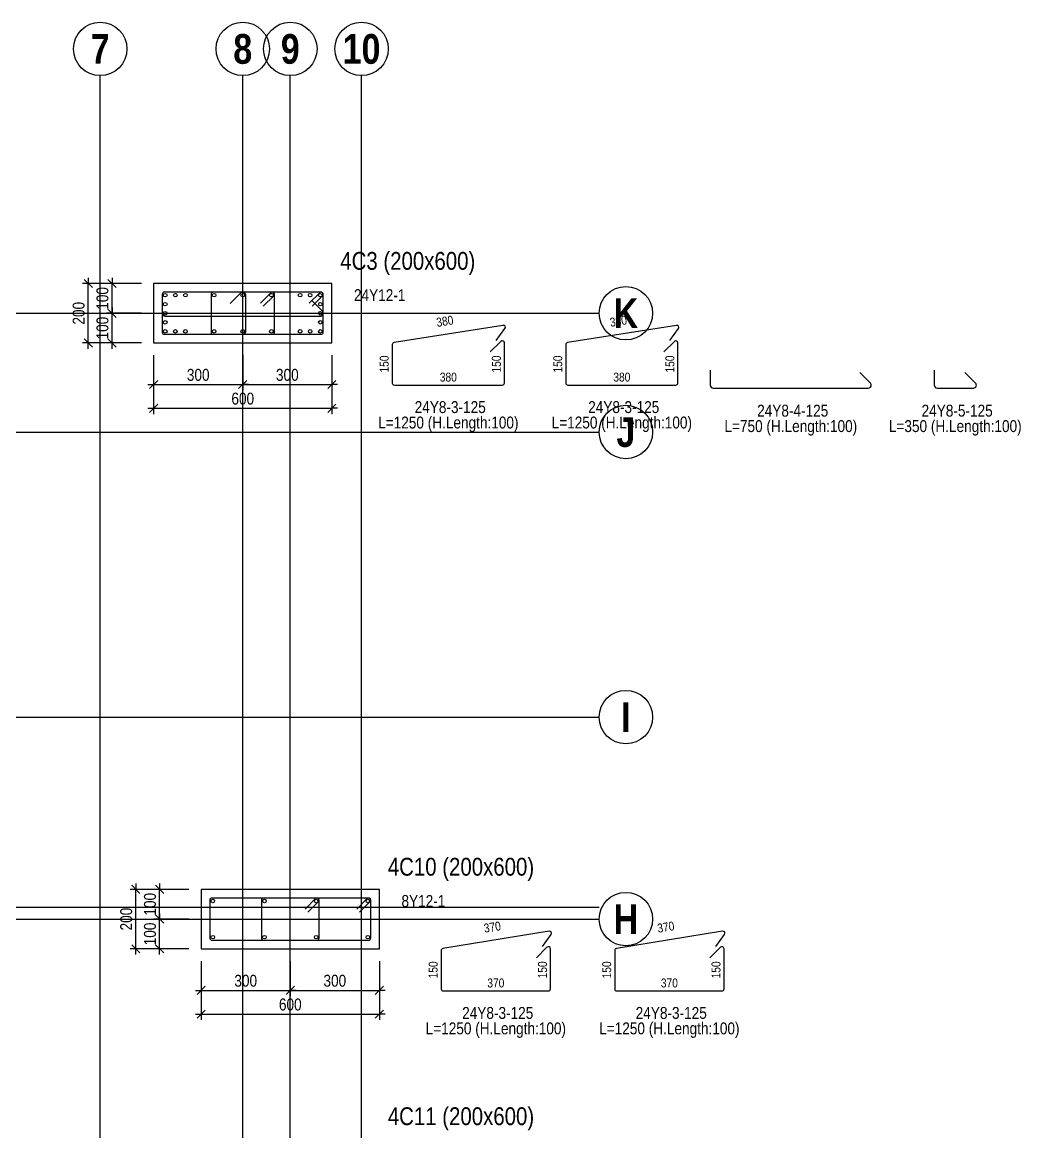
# Model space of a CAD drawing. Extents: x 0 to 206258, y -403073 to 0.
# Drawn here: x 124103 to 132509, y -67678 to -58338 of the extents above; entities that cross this region are included whole.
import ezdxf
from ezdxf.enums import TextEntityAlignment as Align
from ezdxf.lldxf.tags import DXFTag

# ---------------------------------------------------------------- set-up
doc = ezdxf.new("R2010")
doc.units = 0
doc.header["$LTSCALE"] = 1000
for name, color, linetype in [('Axis Circle(Dir 1)', 150, 'Continuous'), ('Axis Circle(Dir 2)', 150, 'Continuous'), ('Axis Label(Dir 1)', 7, 'Continuous'), ('Axis Label(Dir 2)', 7, 'Continuous'), ('Axis Line(Dir 1)', 8, 'CENTER2'), ('Axis Line(Dir 2)', 150, 'CENTER2'), ('Column Line(D)', 1, 'Continuous'), ('Dimension Line', 5, 'Continuous'), ('Link Line', 3, 'Continuous'), ('Rebar Length Text', 8, 'Continuous'), ('Rebar Line', 7, 'Continuous'), ('Top Rebar Label', 6, 'Continuous'), ('Top Rebar Line', 7, 'Continuous')]:
    doc.layers.add(name, color=color, linetype=linetype)
for name, color, linetype, true_color in [('Column Label(D)', 12, 'Continuous', 0xbd0000), ('Ghost Axis Line', 254, 'Continuous', 0xbebebe), ('Link Label', 94, 'Continuous', 0x008100), ('Link Length Text', 94, 'Continuous', 0x008100)]:
    doc.layers.add(name, color=color, linetype=linetype, true_color=true_color)
doc.styles.add('Axis Label(Dir 1)', font='ARIALNB.TTF', dxfattribs={"height": 250})
doc.styles.add('Axis Label(Dir 2)', font='ARIALNB.TTF', dxfattribs={"height": 250})
doc.styles.add('Column Label(D)', font='ARIALN.TTF', dxfattribs={"height": 150})
doc.styles.add('Dimension Text', font='ARIALN.TTF', dxfattribs={"height": 100})
doc.styles.add('Link Label', font='ARIALN.TTF', dxfattribs={"height": 100})
doc.styles.add('Link Length Text', font='ARIALN.TTF', dxfattribs={"height": 100})
doc.styles.add('Rebar Length Text', font='ARIALN.TTF', dxfattribs={"height": 75})
doc.styles.add('Top Rebar Label', font='ARIALN.TTF', dxfattribs={"height": 100})
tags = doc.linetypes.add('CENTER2', pattern=[1.125, 0.75, -0.125, 0.125, -0.125]).pattern_tags.tags
tags[10:11] = [DXFTag(74, 4), DXFTag(75, 0), DXFTag(340, '0'), DXFTag(46, 0.0), DXFTag(50, 0.0), DXFTag(44, 0.0), DXFTag(45, 0.0)]
tags[8:9] = [DXFTag(74, 4), DXFTag(75, 0), DXFTag(340, '0'), DXFTag(46, 0.0), DXFTag(50, 0.0), DXFTag(44, 0.0), DXFTag(45, 0.0)]
tags[6:7] = [DXFTag(74, 4), DXFTag(75, 0), DXFTag(340, '0'), DXFTag(46, 0.0), DXFTag(50, 0.0), DXFTag(44, 0.0), DXFTag(45, 0.0)]
tags[4:5] = [DXFTag(74, 4), DXFTag(75, 0), DXFTag(340, '0'), DXFTag(46, 0.0), DXFTag(50, 0.0), DXFTag(44, 0.0), DXFTag(45, 0.0)]
doc.dimstyles.new('COLUMNAPP', dxfattribs={"dimtxt": 100, "dimasz": 30, "dimexe": 48.3, "dimexo": 103.5, "dimgap": 30, "dimtad": 1, "dimtoh": 1, "dimdec": 1, "dimlfac": 0.4, "dimdsep": 46, "dimtxsty": 'Dimension Text', "dimblk": 'PCDIM_TICK', "dimcen": 0.09, "dimclrd": 5, "dimclre": 5, "dimclrt": 5, "dimadec": 1, "dimazin": 0, "dimtp": 1, "dimtm": 1, "dimtfac": 1, "dimtdec": 4, "dimtofl": 0, "dimtmove": 0, "dimatfit": 3, "dimfxl": 1, "dimtolj": 1, "dimtzin": 0, "dimarcsym": 0})

# ---------------------------------------------------------------- blocks, each defined once
blk = doc.blocks.new('PCDIM_TICK')
at = {"layer": 'Dimension Line', "color": 0, "transparency": 33554687}
for p, q in [((1.15, 1.15), (-1.15, -1.15)), ((1.61, 0), (0, 0))]:
    blk.add_line(p, q, dxfattribs=at)
blk = doc.blocks.new('*U1713')
at = {"layer": 'Dimension Line', "color": 5, "true_color": 0x0000ff, "transparency": 16777216}
for p, q in [((125209.7, -61141.2), (125209.7, -61436)), ((125959.7, -61141.2), (125959.7, -61436)), ((125209.7, -61387.7), (125959.7, -61387.7))]:
    blk.add_line(p, q, dxfattribs=at)
at = {"layer": 'Dimension Line', "color": 5, "true_color": 0x0000ff, "transparency": 16777216, "xscale": 30, "yscale": 30, "rotation": 180.0000000000004}
blk.add_blockref('PCDIM_TICK', (125209.7, -61387.7), dxfattribs=at)
at = {"layer": 'Dimension Line', "color": 5, "true_color": 0x0000ff, "transparency": 16777216, "xscale": 30, "yscale": 30}
blk.add_blockref('PCDIM_TICK', (125959.7, -61387.7), dxfattribs=at)
at = {"layer": 'Dimension Line', "color": 5, "true_color": 0x0000ff, "transparency": 16777216, "insert": (125584.7, -61357.7), "char_height": 100, "width": 181.501, "attachment_point": 8, "style": 'Dimension Text'}
blk.add_mtext('300', dxfattribs=at)
blk = doc.blocks.new('*U1714')
at = {"layer": 'Dimension Line', "color": 5, "true_color": 0x0000ff, "transparency": 16777216}
for p, q in [((125959.7, -61141.2), (125959.7, -61436)), ((126709.7, -61141.2), (126709.7, -61436)), ((125959.7, -61387.7), (126709.7, -61387.7))]:
    blk.add_line(p, q, dxfattribs=at)
at = {"layer": 'Dimension Line', "color": 5, "true_color": 0x0000ff, "transparency": 16777216, "xscale": 30, "yscale": 30, "rotation": 180.0000000000004}
blk.add_blockref('PCDIM_TICK', (125959.7, -61387.7), dxfattribs=at)
at = {"layer": 'Dimension Line', "color": 5, "true_color": 0x0000ff, "transparency": 16777216, "xscale": 30, "yscale": 30}
blk.add_blockref('PCDIM_TICK', (126709.7, -61387.7), dxfattribs=at)
at = {"layer": 'Dimension Line', "color": 5, "true_color": 0x0000ff, "transparency": 16777216, "insert": (126334.7, -61357.7), "char_height": 100, "width": 181.501, "attachment_point": 8, "style": 'Dimension Text'}
blk.add_mtext('300', dxfattribs=at)
blk = doc.blocks.new('*U1715')
at = {"layer": 'Dimension Line', "color": 5, "true_color": 0x0000ff, "transparency": 16777216}
for p, q in [((125209.7, -61141.2), (125209.7, -61636)), ((126709.7, -61141.2), (126709.7, -61636)), ((125209.7, -61587.7), (126709.7, -61587.7))]:
    blk.add_line(p, q, dxfattribs=at)
at = {"layer": 'Dimension Line', "color": 5, "true_color": 0x0000ff, "transparency": 16777216, "xscale": 30, "yscale": 30, "rotation": 180.0000000000004}
blk.add_blockref('PCDIM_TICK', (125209.7, -61587.7), dxfattribs=at)
at = {"layer": 'Dimension Line', "color": 5, "true_color": 0x0000ff, "transparency": 16777216, "xscale": 30, "yscale": 30}
blk.add_blockref('PCDIM_TICK', (126709.7, -61587.7), dxfattribs=at)
at = {"layer": 'Dimension Line', "color": 5, "true_color": 0x0000ff, "transparency": 16777216, "insert": (125959.7, -61557.7), "char_height": 100, "width": 181.97, "attachment_point": 8, "style": 'Dimension Text'}
blk.add_mtext('600', dxfattribs=at)
blk = doc.blocks.new('*U1716')
at = {"layer": 'Dimension Line', "color": 5, "true_color": 0x0000ff, "transparency": 16777216}
for p, q in [((125106.2, -60787.7), (124811.4, -60787.7)), ((124859.7, -61037.7), (124859.7, -60787.7)), ((125106.2, -61037.7), (124811.4, -61037.7))]:
    blk.add_line(p, q, dxfattribs=at)
at = {"layer": 'Dimension Line', "color": 5, "true_color": 0x0000ff, "transparency": 16777216, "xscale": 30, "yscale": 30}
for p, rotation in [((124859.7, -60787.7), 89.99999999999447), ((124859.7, -61037.7), 269.9999999999834)]:
    blk.add_blockref('PCDIM_TICK', p, dxfattribs=dict(at, rotation=rotation))
at = {"layer": 'Dimension Line', "color": 5, "true_color": 0x0000ff, "transparency": 16777216, "insert": (124829.7, -60912.7), "char_height": 100, "width": 173.928, "attachment_point": 8, "rotation": 90, "style": 'Dimension Text'}
blk.add_mtext('100', dxfattribs=at)
blk = doc.blocks.new('*U1717')
at = {"layer": 'Dimension Line', "color": 5, "true_color": 0x0000ff, "transparency": 16777216}
for p, q in [((125106.2, -60537.7), (124811.4, -60537.7)), ((124859.7, -60787.7), (124859.7, -60537.7)), ((125106.2, -60787.7), (124811.4, -60787.7))]:
    blk.add_line(p, q, dxfattribs=at)
at = {"layer": 'Dimension Line', "color": 5, "true_color": 0x0000ff, "transparency": 16777216, "xscale": 30, "yscale": 30}
for p, rotation in [((124859.7, -60537.7), 89.99999999999447), ((124859.7, -60787.7), 269.9999999999834)]:
    blk.add_blockref('PCDIM_TICK', p, dxfattribs=dict(at, rotation=rotation))
at = {"layer": 'Dimension Line', "color": 5, "true_color": 0x0000ff, "transparency": 16777216, "insert": (124829.7, -60662.7), "char_height": 100, "width": 173.928, "attachment_point": 8, "rotation": 90, "style": 'Dimension Text'}
blk.add_mtext('100', dxfattribs=at)
blk = doc.blocks.new('*U1718')
at = {"layer": 'Dimension Line', "color": 5, "true_color": 0x0000ff, "transparency": 16777216}
for p, q in [((125106.2, -60537.7), (124611.4, -60537.7)), ((124659.7, -61037.7), (124659.7, -60537.7)), ((125106.2, -61037.7), (124611.4, -61037.7))]:
    blk.add_line(p, q, dxfattribs=at)
at = {"layer": 'Dimension Line', "color": 5, "true_color": 0x0000ff, "transparency": 16777216, "xscale": 30, "yscale": 30}
for p, rotation in [((124659.7, -60537.7), 89.99999999999447), ((124659.7, -61037.7), 269.9999999999834)]:
    blk.add_blockref('PCDIM_TICK', p, dxfattribs=dict(at, rotation=rotation))
at = {"layer": 'Dimension Line', "color": 5, "true_color": 0x0000ff, "transparency": 16777216, "insert": (124629.7, -60787.7), "char_height": 100, "width": 182.775, "attachment_point": 8, "rotation": 90, "style": 'Dimension Text'}
blk.add_mtext('200', dxfattribs=at)
blk = doc.blocks.new('*U1749')
at = {"layer": 'Dimension Line', "color": 5, "true_color": 0x0000ff, "transparency": 16777216}
for p, q in [((125609.7, -66241.2), (125609.7, -66536)), ((126359.7, -66241.2), (126359.7, -66536)), ((125609.7, -66487.7), (126359.7, -66487.7))]:
    blk.add_line(p, q, dxfattribs=at)
at = {"layer": 'Dimension Line', "color": 5, "true_color": 0x0000ff, "transparency": 16777216, "xscale": 30, "yscale": 30, "rotation": 180.0000000000004}
blk.add_blockref('PCDIM_TICK', (125609.7, -66487.7), dxfattribs=at)
at = {"layer": 'Dimension Line', "color": 5, "true_color": 0x0000ff, "transparency": 16777216, "xscale": 30, "yscale": 30}
blk.add_blockref('PCDIM_TICK', (126359.7, -66487.7), dxfattribs=at)
at = {"layer": 'Dimension Line', "color": 5, "true_color": 0x0000ff, "transparency": 16777216, "insert": (125984.7, -66457.7), "char_height": 100, "width": 181.501, "attachment_point": 8, "style": 'Dimension Text'}
blk.add_mtext('300', dxfattribs=at)
blk = doc.blocks.new('*U1750')
at = {"layer": 'Dimension Line', "color": 5, "true_color": 0x0000ff, "transparency": 16777216}
for p, q in [((126359.7, -66241.2), (126359.7, -66536)), ((127109.7, -66241.2), (127109.7, -66536)), ((126359.7, -66487.7), (127109.7, -66487.7))]:
    blk.add_line(p, q, dxfattribs=at)
at = {"layer": 'Dimension Line', "color": 5, "true_color": 0x0000ff, "transparency": 16777216, "xscale": 30, "yscale": 30, "rotation": 180.0000000000004}
blk.add_blockref('PCDIM_TICK', (126359.7, -66487.7), dxfattribs=at)
at = {"layer": 'Dimension Line', "color": 5, "true_color": 0x0000ff, "transparency": 16777216, "xscale": 30, "yscale": 30}
blk.add_blockref('PCDIM_TICK', (127109.7, -66487.7), dxfattribs=at)
at = {"layer": 'Dimension Line', "color": 5, "true_color": 0x0000ff, "transparency": 16777216, "insert": (126734.7, -66457.7), "char_height": 100, "width": 181.501, "attachment_point": 8, "style": 'Dimension Text'}
blk.add_mtext('300', dxfattribs=at)
blk = doc.blocks.new('*U1751')
at = {"layer": 'Dimension Line', "color": 5, "true_color": 0x0000ff, "transparency": 16777216}
for p, q in [((125609.7, -66241.2), (125609.7, -66736)), ((127109.7, -66241.2), (127109.7, -66736)), ((125609.7, -66687.7), (127109.7, -66687.7))]:
    blk.add_line(p, q, dxfattribs=at)
at = {"layer": 'Dimension Line', "color": 5, "true_color": 0x0000ff, "transparency": 16777216, "xscale": 30, "yscale": 30, "rotation": 180.0000000000004}
blk.add_blockref('PCDIM_TICK', (125609.7, -66687.7), dxfattribs=at)
at = {"layer": 'Dimension Line', "color": 5, "true_color": 0x0000ff, "transparency": 16777216, "xscale": 30, "yscale": 30}
blk.add_blockref('PCDIM_TICK', (127109.7, -66687.7), dxfattribs=at)
at = {"layer": 'Dimension Line', "color": 5, "true_color": 0x0000ff, "transparency": 16777216, "insert": (126359.7, -66657.7), "char_height": 100, "width": 181.97, "attachment_point": 8, "style": 'Dimension Text'}
blk.add_mtext('600', dxfattribs=at)
blk = doc.blocks.new('*U1752')
at = {"layer": 'Dimension Line', "color": 5, "true_color": 0x0000ff, "transparency": 16777216}
for p, q in [((125506.2, -65887.7), (125211.4, -65887.7)), ((125259.7, -66137.7), (125259.7, -65887.7)), ((125506.2, -66137.7), (125211.4, -66137.7))]:
    blk.add_line(p, q, dxfattribs=at)
at = {"layer": 'Dimension Line', "color": 5, "true_color": 0x0000ff, "transparency": 16777216, "xscale": 30, "yscale": 30}
for p, rotation in [((125259.7, -65887.7), 89.99999999999447), ((125259.7, -66137.7), 269.9999999999834)]:
    blk.add_blockref('PCDIM_TICK', p, dxfattribs=dict(at, rotation=rotation))
at = {"layer": 'Dimension Line', "color": 5, "true_color": 0x0000ff, "transparency": 16777216, "insert": (125229.7, -66012.7), "char_height": 100, "width": 173.928, "attachment_point": 8, "rotation": 90, "style": 'Dimension Text'}
blk.add_mtext('100', dxfattribs=at)
blk = doc.blocks.new('*U1753')
at = {"layer": 'Dimension Line', "color": 5, "true_color": 0x0000ff, "transparency": 16777216}
for p, q in [((125506.2, -65637.7), (125211.4, -65637.7)), ((125259.7, -65887.7), (125259.7, -65637.7)), ((125506.2, -65887.7), (125211.4, -65887.7))]:
    blk.add_line(p, q, dxfattribs=at)
at = {"layer": 'Dimension Line', "color": 5, "true_color": 0x0000ff, "transparency": 16777216, "xscale": 30, "yscale": 30}
for p, rotation in [((125259.7, -65637.7), 89.99999999999447), ((125259.7, -65887.7), 269.9999999999834)]:
    blk.add_blockref('PCDIM_TICK', p, dxfattribs=dict(at, rotation=rotation))
at = {"layer": 'Dimension Line', "color": 5, "true_color": 0x0000ff, "transparency": 16777216, "insert": (125229.7, -65762.7), "char_height": 100, "width": 173.928, "attachment_point": 8, "rotation": 90, "style": 'Dimension Text'}
blk.add_mtext('100', dxfattribs=at)
blk = doc.blocks.new('*U1754')
at = {"layer": 'Dimension Line', "color": 5, "true_color": 0x0000ff, "transparency": 16777216}
for p, q in [((125506.2, -65637.7), (125011.4, -65637.7)), ((125059.7, -66137.7), (125059.7, -65637.7)), ((125506.2, -66137.7), (125011.4, -66137.7))]:
    blk.add_line(p, q, dxfattribs=at)
at = {"layer": 'Dimension Line', "color": 5, "true_color": 0x0000ff, "transparency": 16777216, "xscale": 30, "yscale": 30}
for p, rotation in [((125059.7, -65637.7), 89.99999999999447), ((125059.7, -66137.7), 269.9999999999834)]:
    blk.add_blockref('PCDIM_TICK', p, dxfattribs=dict(at, rotation=rotation))
at = {"layer": 'Dimension Line', "color": 5, "true_color": 0x0000ff, "transparency": 16777216, "insert": (125029.7, -65887.7), "char_height": 100, "width": 182.775, "attachment_point": 8, "rotation": 90, "style": 'Dimension Text'}
blk.add_mtext('200', dxfattribs=at)

msp = doc.modelspace()

# ---------------------------------------------------------------- linework, layer by layer
at = {"layer": 'Axis Circle(Dir 1)', "transparency": 33554687}
for centre in [(129184.747, -60787.707), (129184.747, -61787.707), (129184.747, -64187.707), (129184.747, -65887.707)]:
    msp.add_circle(centre, 225, dxfattribs=at)
at = {"layer": 'Axis Circle(Dir 2)', "transparency": 33554687}
for centre in [(124759.747, -58562.707), (125959.747, -58562.707), (126359.747, -58562.707), (126959.747, -58562.707)]:
    msp.add_circle(centre, 225, dxfattribs=at)
at = {"layer": 'Axis Line(Dir 1)', "transparency": 33554687}
for points in [[(111159.747, -60787.707), (128959.747, -60787.707)], [(111159.747, -61787.707), (128959.747, -61787.707)], [(111159.747, -64187.707), (128959.747, -64187.707)], [(111159.747, -65887.707), (128959.747, -65887.707)]]:
    msp.add_lwpolyline(points, dxfattribs=at)
at = {"layer": 'Axis Line(Dir 2)', "transparency": 33554687}
for points in [[(124759.747, -82587.707), (124759.747, -58787.707)], [(125959.747, -82587.707), (125959.747, -58787.707)], [(126359.747, -82587.707), (126359.747, -58787.707)], [(126959.747, -82587.707), (126959.747, -58787.707)]]:
    msp.add_lwpolyline(points, dxfattribs=at)
at = {"layer": 'Column Line(D)', "transparency": 33554687}
for points in [[(126709.747, -61037.707), (126709.747, -60537.707), (125209.747, -60537.707), (125209.747, -61037.707)], [(127109.747, -66137.707), (127109.747, -65637.707), (125609.747, -65637.707), (125609.747, -66137.707)]]:
    msp.add_lwpolyline(points, close=True, dxfattribs=at)
at = {"layer": 'Ghost Axis Line', "transparency": 33554687}
msp.add_lwpolyline([(111159.747, -65787.707), (128959.747, -65787.707)], dxfattribs=at)
at = {"layer": 'Link Line', "transparency": 33554687}
for points in [[(126132.483, -60728.469), (126220.871, -60640.081, 0.66817864), (126208.497, -60610.207), (125299.747, -60610.207, 0.41421356), (125282.247, -60627.707), (125282.247, -60947.707, 0.41421356), (125299.747, -60965.207), (126208.497, -60965.207, 0.41421356), (126225.997, -60947.707), (126225.997, -60627.707, 0.66817864), (126196.122, -60615.332), (126107.734, -60703.721)], [(126543.733, -60728.469), (126632.121, -60640.081, 0.66817864), (126619.747, -60610.207), (125710.997, -60610.207, 0.41421356), (125693.497, -60627.707), (125693.497, -60947.707, 0.41421356), (125710.997, -60965.207), (126619.747, -60965.207, 0.41421356), (126637.247, -60947.707), (126637.247, -60627.707, 0.66817864), (126607.372, -60615.332), (126518.984, -60703.721)], [(128093.709, -61018.295), (128167.128, -60917.128, 0.66817864), (128150.217, -60889.566), (127232.92, -61035.362, 0.36876546), (127218.167, -61052.645), (127218.167, -61375.207, 0.41421356), (127235.667, -61392.707), (128144.417, -61392.707, 0.41421356), (128161.917, -61375.207), (128161.917, -61037.707, 0.66817864), (128132.042, -61025.332), (128043.654, -61113.721)], [(129554.299, -61018.295), (129627.717, -60917.128, 0.66817864), (129610.807, -60889.566), (128693.509, -61035.362, 0.36876546), (128678.756, -61052.645), (128678.756, -61375.207, 0.41421356), (128696.256, -61392.707), (129605.006, -61392.707, 0.41421356), (129622.506, -61375.207), (129622.506, -61037.707, 0.66817864), (129592.632, -61025.332), (129504.244, -61113.721)], [(126508.733, -65828.469), (126597.121, -65740.081, 0.66817864), (126584.747, -65710.207), (125699.747, -65710.207, 0.41421356), (125682.247, -65727.707), (125682.247, -66047.707, 0.41421356), (125699.747, -66065.207), (126584.747, -66065.207, 0.41421356), (126602.247, -66047.707), (126602.247, -65727.707, 0.66817864), (126572.372, -65715.332), (126483.984, -65803.721)], [(126943.733, -65828.469), (127032.121, -65740.081, 0.66817864), (127019.747, -65710.207), (126134.747, -65710.207, 0.41421356), (126117.247, -65727.707), (126117.247, -66047.707, 0.41421356), (126134.747, -66065.207), (127019.747, -66065.207, 0.41421356), (127037.247, -66047.707), (127037.247, -65727.707, 0.66817864), (127007.372, -65715.332), (126918.984, -65803.721)], [(128482.059, -66118.615), (128555.072, -66017.155, 0.66817864), (128538.052, -65989.661), (127644.725, -66135.312, 0.36763005), (127630.042, -66152.584), (127630.042, -66475.207, 0.41421356), (127647.542, -66492.707), (128532.542, -66492.707, 0.41421356), (128550.042, -66475.207), (128550.042, -66137.707, 0.66817864), (128520.167, -66125.332), (128431.779, -66213.721)], [(129942.649, -66118.615), (130015.662, -66017.155, 0.66817864), (129998.642, -65989.661), (129105.315, -66135.312, 0.36763005), (129090.631, -66152.584), (129090.631, -66475.207, 0.41421356), (129108.131, -66492.707), (129993.131, -66492.707, 0.41421356), (130010.631, -66475.207), (130010.631, -66137.707, 0.66817864), (129980.757, -66125.332), (129892.369, -66213.721)]]:
    msp.add_lwpolyline(points, format="xyb", dxfattribs=at)
at = {"layer": 'Rebar Line', "transparency": 33554687}
for centre in [(125307.247, -60635.207), (125392.247, -60635.207), (125477.247, -60635.207), (125718.497, -60635.207), (125959.747, -60635.207), (126200.997, -60635.207), (126442.247, -60635.207), (126527.247, -60635.207), (126612.247, -60635.207), (125307.247, -60711.457), (126612.247, -60711.457), (125307.247, -60787.707), (126612.247, -60787.707), (125307.247, -60863.957), (126612.247, -60863.957), (125307.247, -60940.207), (125392.247, -60940.207), (125477.247, -60940.207), (125718.497, -60940.207), (125959.747, -60940.207), (126200.997, -60940.207), (126442.247, -60940.207), (126527.247, -60940.207), (126612.247, -60940.207), (125707.247, -65735.207), (126142.247, -65735.207), (126577.247, -65735.207), (127012.247, -65735.207), (125707.247, -66040.207), (126142.247, -66040.207), (126577.247, -66040.207), (127012.247, -66040.207)]:
    msp.add_circle(centre, 15, dxfattribs=at)
at = {"layer": 'Top Rebar Line', "transparency": 33554687}
for points in [[(125834.747, -60965.207), (125959.747, -60965.207, 0.41421356), (125984.747, -60940.207), (125984.747, -60635.207, 0.66817864), (125942.069, -60617.529), (125853.681, -60705.917)], [(125282.247, -60662.707), (125282.247, -60787.707, 0.41421356), (125307.247, -60812.707), (126612.247, -60812.707, 0.66817864), (126629.924, -60770.029), (126541.536, -60681.641)], [(129895.538, -61267.707), (129895.538, -61392.707, 0.41421356), (129920.538, -61417.707), (131225.538, -61417.707, 0.66817864), (131243.215, -61375.029), (131154.827, -61286.641)], [(131779.76, -61267.707), (131779.76, -61392.707, 0.41421356), (131804.76, -61417.707), (132109.76, -61417.707, 0.66817864), (132127.438, -61375.029), (132039.05, -61286.641)]]:
    msp.add_lwpolyline(points, format="xyb", dxfattribs=at)

# ---------------------------------------------------------------- texts
at = {"layer": 'Axis Label(Dir 1)', "transparency": 33554687, "style": 'Axis Label(Dir 1)'}
for s, p in [('K', (129184.747, -60787.707)), ('J', (129184.747, -61787.707)), ('I', (129184.747, -64187.707)), ('H', (129184.747, -65887.707))]:
    msp.add_text(s, height=250, dxfattribs=at).set_placement(p, align=Align.MIDDLE_CENTER)
at = {"layer": 'Axis Label(Dir 2)', "transparency": 33554687, "style": 'Axis Label(Dir 2)'}
for s, p in [('7', (124759.747, -58562.707)), ('8', (125959.747, -58562.707)), ('9', (126359.747, -58562.707)), ('10', (126959.747, -58562.707))]:
    msp.add_text(s, height=250, dxfattribs=at).set_placement(p, align=Align.MIDDLE_CENTER)
at = {"layer": 'Column Label(D)', "transparency": 33554687, "style": 'Column Label(D)'}
for s, p in [('4C3 (200x600)', (126780.457, -60466.996)), ('4C10 (200x600)', (127180.457, -65566.996)), ('4C11 (200x600)', (127180.457, -67666.996))]:
    msp.add_text(s, height=150, dxfattribs=at).set_placement(p, align=Align.BOTTOM_LEFT)
at = {"layer": 'Link Label', "transparency": 33554687, "style": 'Link Label'}
for s, p in [(' 24Y8-3-125', (127690.042, -61627.707)), (' 24Y8-3-125', (129150.631, -61627.707)), (' 24Y8-4-125', (130573.038, -61657.707)), (' 24Y8-5-125', (131957.26, -61657.707)), (' 24Y8-3-125', (128090.042, -66727.707)), (' 24Y8-3-125', (129550.631, -66727.707))]:
    msp.add_text(s, height=100, dxfattribs=at).set_placement(p, align=Align.CENTER)
at = {"layer": 'Link Length Text', "transparency": 33554687, "style": 'Link Length Text'}
for s, p in [('L=1250 (H.Length:100)', (127690.042, -61757.707)), ('L=1250 (H.Length:100)', (129150.631, -61757.707)), ('L=750 (H.Length:100)', (130573.038, -61787.707)), ('L=350 (H.Length:100)', (131957.26, -61787.707)), ('L=1250 (H.Length:100)', (128090.042, -66857.707)), ('L=1250 (H.Length:100)', (129550.631, -66857.707))]:
    msp.add_text(s, height=100, dxfattribs=at).set_placement(p, align=Align.CENTER)
at = {"layer": 'Rebar Length Text', "transparency": 33554687, "style": 'Rebar Length Text'}
for s, rotation, p in [('380', 9.0310718, (127666.788, -60891.403)), ('380', 9.0310718, (129127.378, -60891.403)), ('150', 90, (127188.167, -61215.207)), ('150', 90, (128131.917, -61215.207)), ('150', 90, (128648.756, -61215.207)), ('150', 90, (129592.506, -61215.207)), ('370', 9.2602215, (128066.218, -65991.591)), ('370', 9.2602215, (129526.808, -65991.591)), ('150', 90, (127600.042, -66315.207)), ('150', 90, (128520.042, -66315.207)), ('150', 90, (129060.631, -66315.207)), ('150', 90, (129980.631, -66315.207))]:
    msp.add_text(s, height=75, rotation=rotation, dxfattribs=at).set_placement(p, align=Align.CENTER)
for s, p in [('380', (127690.042, -61362.707)), ('380', (129150.631, -61362.707)), ('370', (128090.042, -66462.707)), ('370', (129550.631, -66462.707))]:
    msp.add_text(s, height=75, dxfattribs=at).set_placement(p, align=Align.CENTER)
at = {"layer": 'Top Rebar Label', "transparency": 33554687, "style": 'Top Rebar Label'}
for s, p in [(' 24Y12-1', (126863.791, -60715.433)), (' 8Y12-1', (127263.791, -65815.433))]:
    msp.add_text(s, height=100, dxfattribs=at).set_placement(p, align=Align.BOTTOM_LEFT)

# ---------------------------------------------------------------- dimensions: what is measured, and where the dimension line sits
at = {"layer": 'Dimension Line', "transparency": 33554687}
for p1, p2, distance, picture, middle in [((125209.747, -61037.707), (125209.747, -60537.707), 550, '*U1718', (124659.747, -60787.707)), ((125209.747, -60787.707), (125209.747, -60537.707), 350, '*U1717', (124859.747, -60662.707)), ((125209.747, -61037.707), (125209.747, -60787.707), 350, '*U1716', (124859.747, -60912.707)), ((125209.747, -61037.707), (125959.747, -61037.707), -350, '*U1713', (125584.747, -61387.707)), ((125209.747, -61037.707), (126709.747, -61037.707), -550, '*U1715', (125959.747, -61587.707)), ((125959.747, -61037.707), (126709.747, -61037.707), -350, '*U1714', (126334.747, -61387.707)), ((125609.747, -66137.707), (125609.747, -65637.707), 550, '*U1754', (125059.747, -65887.707)), ((125609.747, -65887.707), (125609.747, -65637.707), 350, '*U1753', (125259.747, -65762.707)), ((125609.747, -66137.707), (125609.747, -65887.707), 350, '*U1752', (125259.747, -66012.707)), ((125609.747, -66137.707), (126359.747, -66137.707), -350, '*U1749', (125984.747, -66487.707)), ((125609.747, -66137.707), (127109.747, -66137.707), -550, '*U1751', (126359.747, -66687.707)), ((126359.747, -66137.707), (127109.747, -66137.707), -350, '*U1750', (126734.747, -66487.707))]:
    dim = msp.add_aligned_dim(p1=p1, p2=p2, distance=distance, dimstyle='COLUMNAPP', override={"dimscale": 1, "dimtxt": 100, "dimasz": 30, "dimexe": 48.3, "dimexo": 103.5, "dimgap": 30, "dimtad": 1, "dimtih": 0, "dimdec": 1, "dimlfac": 0.4, "dimzin": 8, "dimlunit": 2, "dimpost": '', "dimtxsty": 'Dimension Text', "dimblk": 'PCDIM_TICK', "dimse1": 0, "dimse2": 0, "dimsd2": 0, "dimclrd": 5, "dimclre": 5, "dimclrt": 5, "dimaunit": 0, "dimadec": 1, "dimazin": 0, "dimtol": 0, "dimtp": 1, "dimtm": 1, "dimtmove": 0}, dxfattribs=at)
    dim.commit()
    dim.dimension.update_dxf_attribs({"geometry": picture, "text_midpoint": middle})

doc.saveas('drawing.dxf')
